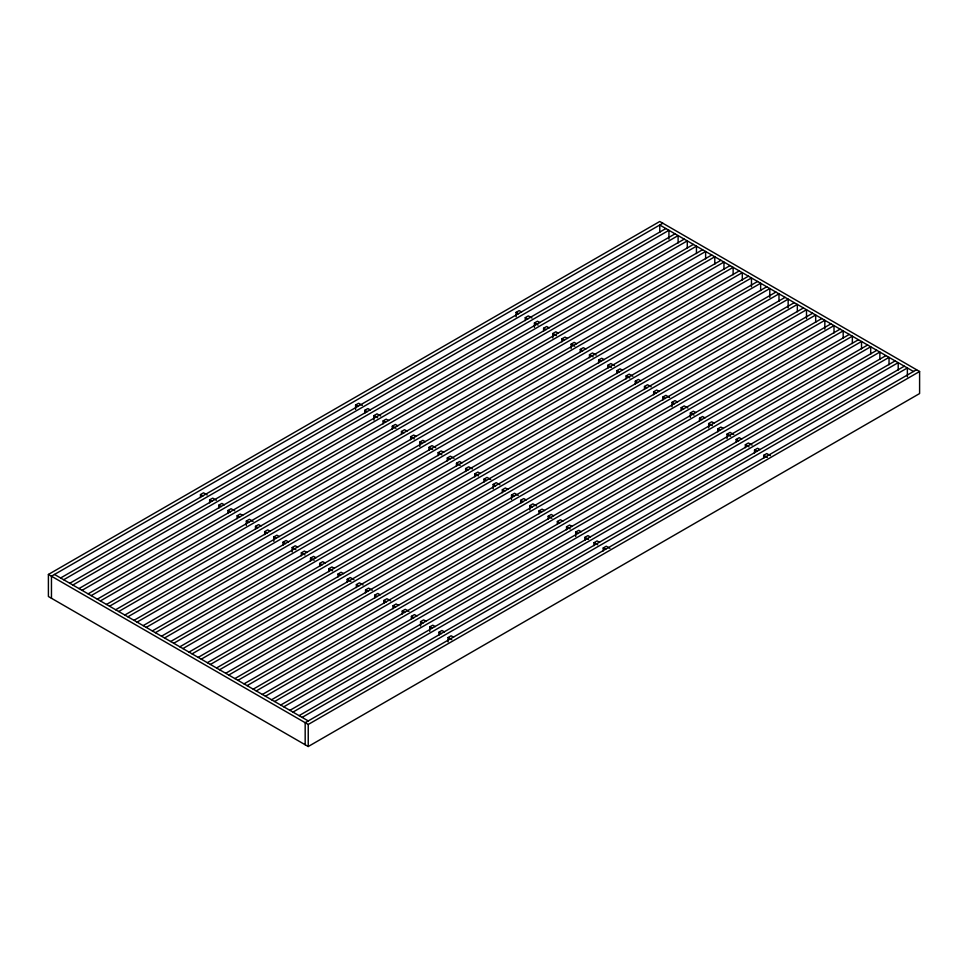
<?xml version="1.0" encoding="UTF-8"?>
<svg xmlns="http://www.w3.org/2000/svg" width="968" height="968" viewBox="0 0 968 968"><rect width="100%" height="100%" fill="white"/><g stroke="black" fill="none" stroke-linecap="round" stroke-linejoin="round"><path stroke-width="1.45" d="M48.4 574.447L659.765 221.478L919.6 371.494L919.6 393.553L308.235 746.522L48.4 596.506L48.4 574.447L308.235 724.463L919.6 371.494M662.826 223.245L51.461 576.214L51.461 598.272M200.473 497.528L200.473 494.587L203.534 492.821L207.2 494.938M355.607 409.44L355.607 405.023L358.668 403.257L362.334 405.374M516.101 316.778L516.101 312.374L519.15 310.607L521.595 312.011M60.633 577.981L665.887 228.533M63.682 579.747L668.936 230.299L668.936 239.132M209.645 502.828L209.645 499.887L212.706 498.121L216.372 500.238M364.779 413.263L364.779 410.323L367.84 408.556L370.284 409.96M525.273 320.602L525.273 317.661L528.322 315.895L531.989 318.012M69.793 583.268L675.047 233.832M72.854 585.035L678.108 235.599L678.108 242.956M218.816 508.115L218.816 505.175L221.878 503.408L224.322 504.824M373.95 420.027L373.95 415.611L377.012 413.844L380.678 415.962M534.433 327.365L534.433 322.961L537.494 321.195L539.938 322.61M78.965 588.568L684.219 239.132M82.026 590.335L687.28 240.887L687.28 248.244M227.988 513.415L227.988 510.475L231.049 508.708L234.716 510.826M383.122 423.851L383.122 420.911L386.184 419.144L388.628 420.548M543.605 331.189L543.605 328.249L546.666 326.482L549.11 327.898M88.136 593.856L693.39 244.42M91.198 595.622L696.452 246.187L696.452 253.543M237.16 518.703L237.16 515.762L240.221 514.008L242.666 515.412M392.294 429.139L392.294 426.198L395.355 424.432L397.8 425.847M552.776 337.953L552.776 333.549L555.838 331.782L558.282 333.198M97.308 599.156L702.562 249.72M100.37 600.922L705.624 251.486L705.624 258.831M246.332 525.479L246.332 521.062L249.393 519.296L253.059 521.413M401.466 434.438L401.466 431.498L404.527 429.731L406.971 431.147M561.948 341.777L561.948 338.836L565.01 337.082L567.454 338.485M106.48 604.456L711.734 255.007M109.541 606.21L714.795 256.774L714.795 264.131M255.504 529.302L255.504 526.362L258.553 524.596L261.009 525.999M410.638 439.726L410.638 436.786L413.687 435.031L416.143 436.435M571.12 348.553L571.12 344.136L574.181 342.369L576.625 343.785M115.652 609.743L720.906 260.307M118.713 611.51L723.967 262.074L723.967 269.419M264.675 534.59L264.675 531.65L267.725 529.883L270.169 531.299M419.809 446.502L419.809 442.086L422.859 440.319L425.303 441.735M580.292 352.376L580.292 349.436L583.353 347.669L585.797 349.073M124.824 615.043L730.078 265.595M127.873 616.81L733.127 267.362L733.127 274.718M273.847 541.354L273.847 536.95L276.896 535.183L279.341 536.587M428.981 450.326L428.981 447.373L432.031 445.619L435.697 447.736M589.464 357.664L589.464 354.724L592.513 352.957L596.191 355.075M133.995 620.331L739.25 270.895M137.045 622.097L742.299 272.661L742.299 280.018M283.007 545.178L283.007 542.237L286.068 540.471L288.512 541.886M438.153 455.613L438.153 452.673L441.202 450.906L443.646 452.322M598.635 362.964L598.635 360.023L601.685 358.257L604.129 359.66M143.167 625.63L748.421 276.195M146.216 627.397L751.47 277.949L751.47 286.782M292.179 551.941L292.179 547.537L295.24 545.77L297.684 547.186M447.313 460.913L447.313 457.973L450.374 456.206L454.04 458.324M607.807 368.251L607.807 365.311L610.856 363.544L614.523 365.662M152.327 630.918L757.593 281.482M155.388 632.685L760.642 283.249L760.642 290.606M301.351 555.765L301.351 552.825L304.412 551.07L306.856 552.474M456.485 466.201L456.485 463.261L459.546 461.494L461.99 462.91M616.967 373.551L616.967 370.611L620.028 368.844L622.472 370.26M161.499 636.218L766.753 286.782M164.56 637.985L769.814 288.537L769.814 297.37M310.522 561.065L310.522 558.125L313.584 556.358L316.028 557.774M465.656 471.501L465.656 468.56L468.718 466.794L472.384 468.911M626.139 378.839L626.139 375.899L629.2 374.132L632.866 376.262M170.671 641.518L775.925 292.07M173.732 643.272L778.986 293.836L778.986 301.193M319.694 566.365L319.694 563.412L322.755 561.658L325.2 563.061M474.828 476.788L474.828 473.848L477.889 472.081L480.334 473.497M635.31 384.139L635.31 381.198L638.372 379.432L640.816 380.847M179.842 646.805L785.096 297.37M182.904 648.572L788.158 299.136L788.158 307.957M328.866 571.652L328.866 568.712L331.927 566.946L334.371 568.361M484 482.088L484 479.148L487.061 477.381L490.728 479.499M644.482 389.439L644.482 386.486L647.544 384.732L651.21 386.849M189.014 652.105L794.268 302.657M192.075 653.872L797.33 304.424L797.33 311.781M338.038 576.952L338.038 574.012L341.087 572.245L343.543 573.649M493.172 488.852L493.172 484.436L496.233 482.681L499.899 484.799M653.654 394.726L653.654 391.786L656.715 390.019L659.16 391.435M198.186 657.393L803.44 307.957M201.247 659.16L806.501 309.724L806.501 318.545M347.209 582.24L347.209 579.3L350.259 577.533L353.937 579.65M502.344 492.676L502.344 489.735L505.393 487.969L507.849 489.384M662.826 400.026L662.826 397.086L665.887 395.319L669.553 397.437M207.358 662.693L812.612 313.245M210.407 664.459L815.673 315.011L815.673 322.368M356.381 587.54L356.381 584.599L359.43 582.833L363.097 584.95M511.515 499.44L511.515 495.035L514.565 493.269L518.231 495.386M671.998 406.79L671.998 402.373L675.047 400.607L677.503 402.022M216.529 667.98L821.784 318.545M219.579 669.747L824.833 320.311L824.833 329.132M365.553 592.827L365.553 589.887L368.602 588.12L372.269 590.238M520.687 503.263L520.687 500.323L523.736 498.556L526.181 499.972M681.17 410.613L681.17 407.673L684.219 405.907L687.897 408.024M225.701 673.28L830.955 323.844M228.751 675.047L834.005 325.599L834.005 332.956M374.713 598.127L374.713 595.187L377.774 593.42L380.218 594.836M529.847 510.027L529.847 505.623L532.908 503.856L536.574 505.974M690.341 417.377L690.341 412.961L693.39 411.194L695.835 412.61M234.873 678.58L840.127 329.132M237.922 680.335L843.176 330.899L843.176 338.255M383.885 603.427L383.885 600.475L386.946 598.72L390.612 600.838M539.019 513.851L539.019 510.91L542.08 509.144L544.524 510.559M699.513 421.201L699.513 418.261L702.562 416.494L705.006 417.91M244.033 683.868L849.287 334.432M247.094 685.634L852.348 336.199L852.348 343.543M393.056 608.715L393.056 605.774L396.118 604.008L398.562 605.423M548.191 519.15L548.191 516.21L551.252 514.444L553.696 515.859M708.673 427.965L708.673 423.548L711.734 421.794L714.178 423.197M253.205 689.168L858.459 339.72M256.266 690.934L861.52 341.486L861.52 348.843M402.228 614.014L402.228 611.074L405.289 609.308L408.956 611.425M557.362 524.45L557.362 521.498L560.424 519.743L562.868 521.147M717.845 431.788L717.845 428.848L720.906 427.082L723.35 428.497M262.376 694.455L867.63 345.019M265.438 696.222L870.692 346.786L870.692 354.131M411.4 619.302L411.4 616.362L414.461 614.595L416.906 616.011M566.534 529.738L566.534 526.798L569.595 525.031L572.04 526.447M727.016 438.552L727.016 434.148L730.078 432.381L733.744 434.499M271.548 699.755L876.802 350.307M274.609 701.522L879.864 352.074L879.864 359.43M420.572 626.066L420.572 621.662L423.633 619.895L426.077 621.311M575.706 536.502L575.706 532.097L578.767 530.331L581.211 531.735M736.188 442.376L736.188 439.436L739.25 437.669L741.694 439.085M280.72 705.043L885.974 355.607M283.781 706.809L889.035 357.374L889.035 364.73M429.744 631.366L429.744 626.949L432.793 625.183L435.249 626.599M584.878 540.326L584.878 537.385L587.927 535.619L590.383 537.034M745.36 447.676L745.36 444.736L748.421 442.969L752.088 445.086M289.892 710.343L895.146 360.907M292.953 712.109L898.207 362.661L898.207 370.018M438.915 635.19L438.915 632.249L441.965 630.483L444.409 631.898M594.049 545.625L594.049 542.685L597.099 540.918L599.543 542.334M754.532 452.964L754.532 450.023L757.593 448.257L760.037 449.672M299.064 715.642L904.318 366.194M302.113 717.397L907.367 367.961L907.367 376.782M448.087 641.953L448.087 637.537L451.136 635.782L453.581 637.186M603.221 550.913L603.221 547.973L606.27 546.206L609.937 548.324M763.704 458.263L763.704 455.323L766.753 453.556L770.431 455.674M916.539 369.728L305.174 722.697L305.174 744.755M913.49 371.494L659.765 225.012L659.765 232.356M516.101 312.374L518.545 313.777M525.273 317.661L527.717 319.077M534.433 322.961L538.111 325.079M543.605 328.249L546.049 329.664M552.776 333.549L556.443 335.666M561.948 338.836L564.392 340.252M571.12 344.136L574.786 346.254M580.292 349.436L582.736 350.839M589.464 354.724L593.13 356.841M598.635 360.023L601.08 361.427M607.807 365.311L611.474 367.429M616.967 370.611L619.423 372.014M626.139 375.899L629.817 378.016M635.31 381.198L637.755 382.614M644.482 386.486L646.926 387.902M653.654 391.786L656.098 393.202M662.826 397.086L665.27 398.489M671.998 402.373L674.442 403.789M681.17 407.673L683.614 409.077M690.341 412.961L694.008 415.078M699.513 418.261L701.957 419.676M708.673 423.548L712.351 425.666M717.845 428.848L720.289 430.264M727.016 434.148L730.683 436.265M736.188 439.436L738.632 440.851M745.36 444.736L749.026 446.853M754.532 450.023L756.976 451.439M763.704 455.323L767.37 457.44M355.607 405.023L358.063 406.439M364.779 410.323L367.223 411.727M373.95 415.611L377.617 417.728M383.122 420.911L385.566 422.314M392.294 426.198L395.96 428.316M401.466 431.498L403.91 432.902M410.638 436.786L414.304 438.903M419.809 442.086L422.254 443.501M428.981 447.373L432.648 449.503M438.153 452.673L441.819 454.791M447.313 457.973L449.769 459.376M456.485 463.261L460.151 465.378M465.656 468.56L468.101 469.964M474.828 473.848L478.494 475.966M484 479.148L486.444 480.564M493.172 484.436L495.616 485.851M502.344 489.735L504.788 491.151M511.515 495.035L513.96 496.439M520.687 500.323L523.131 501.739M529.847 505.623L532.303 507.026M539.019 510.91L541.463 512.326M548.191 516.21L551.857 518.328M557.362 521.498L559.806 522.914M566.534 526.798L570.2 528.915M575.706 532.097L578.15 533.501M584.878 537.385L588.544 539.503M594.049 542.685L597.716 544.803M603.221 547.973L605.665 549.388M200.473 494.587L202.929 496.003M209.645 499.887L212.089 501.291M218.816 505.175L221.261 506.591M227.988 510.475L230.432 511.89M237.16 515.762L239.604 517.178M246.332 521.062L248.776 522.478M255.504 526.362L257.948 527.766M264.675 531.65L267.12 533.066M273.847 536.95L276.291 538.353M283.007 542.237L285.463 543.653M292.179 547.537L295.857 549.655M301.351 552.825L305.017 554.942M310.522 558.125L314.189 560.242M319.694 563.412L322.138 564.828M328.866 568.712L332.532 570.83M338.038 574.012L340.482 575.415M347.209 579.3L350.876 581.417M356.381 584.599L358.825 586.003M365.553 589.887L367.997 591.303M374.713 595.187L377.169 596.603M383.885 600.475L386.329 601.89M393.056 605.774L395.501 607.19M402.228 611.074L404.672 612.478M411.4 616.362L413.844 617.778M420.572 621.662L423.016 623.065M429.744 626.949L432.188 628.365M438.915 632.249L441.36 633.665M448.087 637.537L451.754 639.654M54.51 574.447L308.235 720.93M308.235 724.463L308.235 746.522"/></g></svg>
